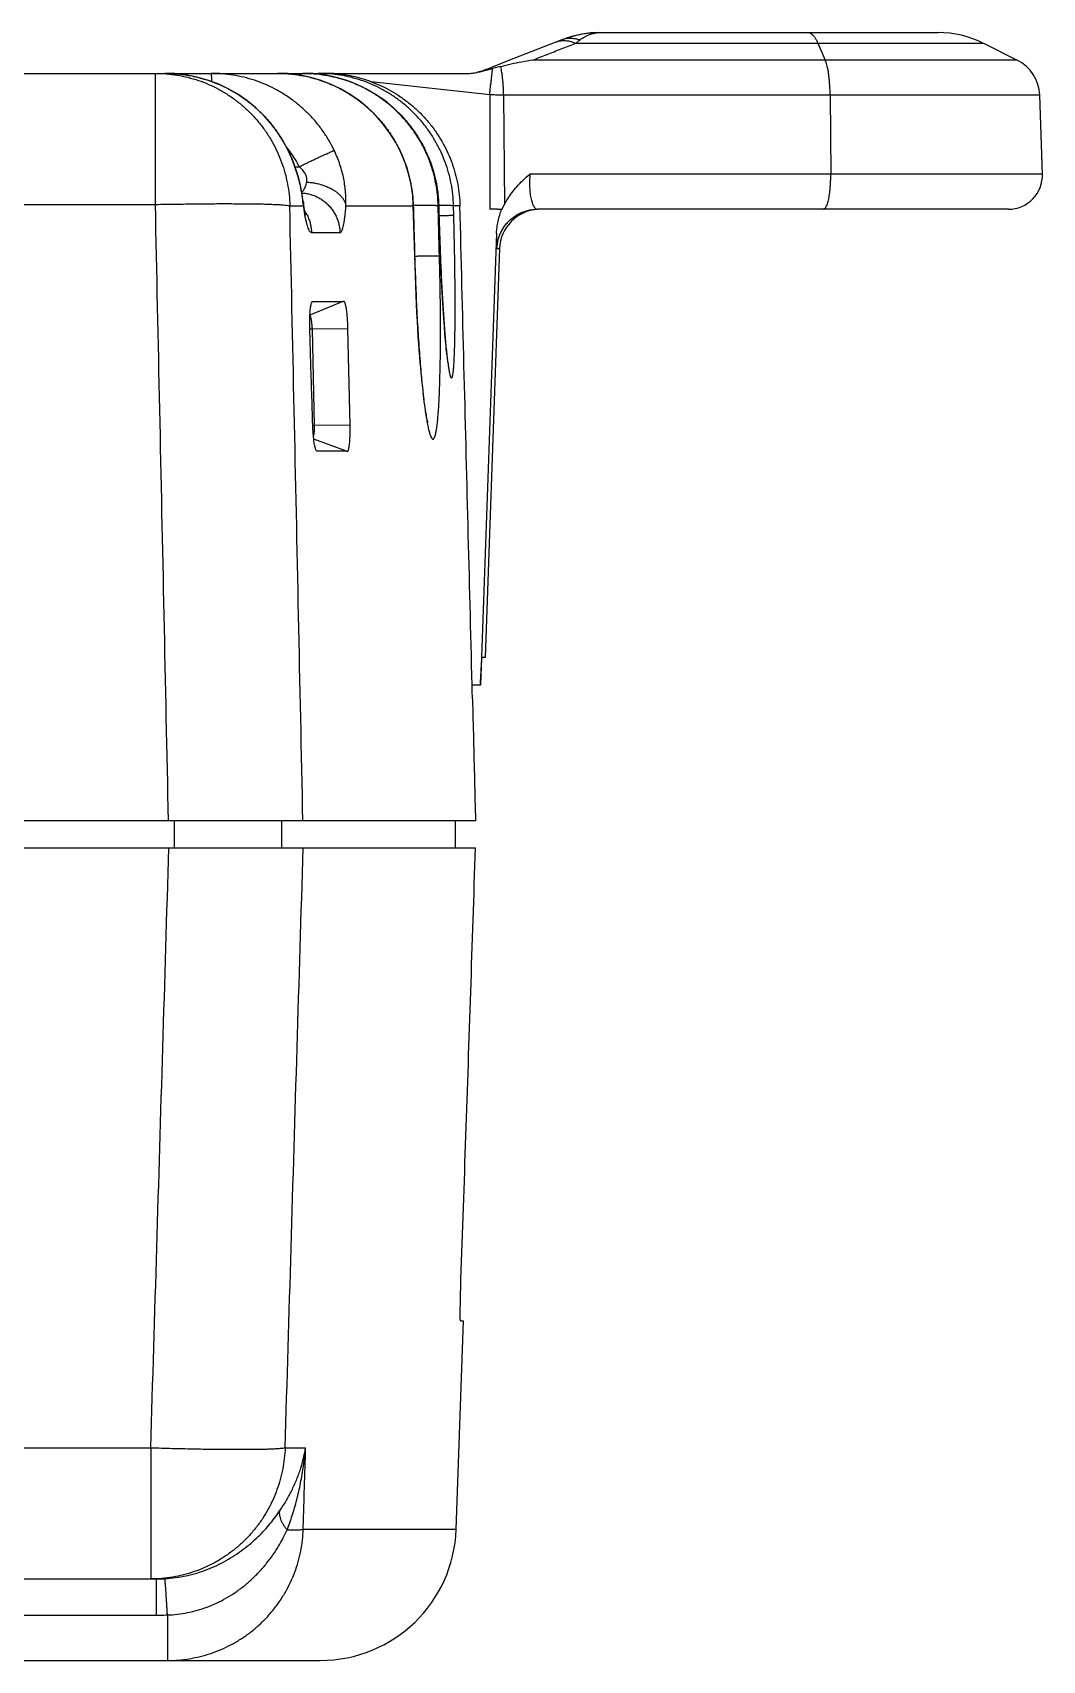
# Model space of a CAD drawing. Header units: inches. Extents: x 0 to 34, y 0 to 22.
# Drawn here: x 20.408 to 21.152, y 16.851 to 18.049 of the extents above; entities that cross this region are included whole.
import ezdxf

# ---------------------------------------------------------------- set-up
doc = ezdxf.new("R2010")
doc.units = ezdxf.units.IN
doc.header["$LTSCALE"] = 1.87
doc.header["$MEASUREMENT"] = 0
doc.layers.get('0').update_dxf_attribs({"linetype": 'CONTINUOUS'})

msp = doc.modelspace()

# ---------------------------------------------------------------- linework, layer by layer
at = {"color": 7, "linetype": 'CONTINUOUS'}
for p, q in [((20.8189, 18.0482), (20.8114, 18.0471)), ((20.8253, 18.0485), (20.8189, 18.0482)), ((20.8253, 18.0485), (21.0747, 18.0485)), ((20.8079, 18.0406), (20.9863, 18.0406)), ((20.9863, 18.0406), (20.9917, 18.0283)), ((21.1082, 18.0406), (21.1329, 18.0283)), ((14.2035, 18.0185), (20.7291, 18.0185)), ((20.4989, 17.922), (20.4989, 18.0185)), ((20.7351, 18.0191), (20.7353, 18.0192)), ((21.1329, 18.0283), (20.7765, 18.0283)), ((20.7448, 18.0027), (20.6576, 18.0123)), ((20.7448, 18.0027), (20.7448, 17.9185)), ((21.1495, 18.0025), (20.755, 18.0025)), ((20.755, 18.0025), (20.7556, 17.922)), ((20.9953, 18.0025), (20.9957, 17.9444)), ((21.1515, 17.9444), (21.1495, 18.0025)), ((20.6015, 17.9498), (20.6046, 17.9498)), ((20.9957, 17.9444), (20.7744, 17.9444)), ((21.1515, 17.9444), (20.9957, 17.9444)), ((14.3299, 17.922), (20.4989, 17.922)), ((20.5977, 17.9211), (20.6076, 17.9211)), ((20.6083, 17.9197), (20.6081, 17.9214)), ((20.639, 17.9211), (20.6886, 17.9211)), ((20.6886, 17.9212), (20.6886, 17.9211)), ((20.6899, 17.8773), (20.6886, 17.9212)), ((20.7069, 17.9211), (20.7073, 17.9211)), ((20.7074, 17.9212), (20.7073, 17.9211)), ((20.7073, 17.9211), (20.7075, 17.9139)), ((20.7076, 17.9139), (20.7074, 17.9212)), ((20.7075, 17.9143), (20.7075, 17.9139)), ((20.7079, 17.902), (20.7076, 17.9139)), ((20.7229, 17.9211), (20.7182, 17.9211)), ((20.7184, 17.9139), (20.7182, 17.9211)), ((21.1265, 17.9185), (20.7801, 17.9185)), ((20.6137, 17.9013), (20.6346, 17.9013)), ((20.7521, 17.8896), (20.7416, 17.5885)), ((20.7501, 17.8896), (20.7521, 17.8896)), ((20.6897, 17.8839), (20.6896, 17.8839)), ((20.7091, 17.8721), (20.7086, 17.8833)), ((20.7096, 17.862), (20.7091, 17.8721)), ((20.6368, 17.8505), (20.6125, 17.8406)), ((20.6143, 17.8505), (20.6368, 17.8505)), ((20.7101, 17.8532), (20.7096, 17.862)), ((20.7106, 17.8454), (20.7101, 17.8532)), ((20.711, 17.8384), (20.7106, 17.8454)), ((20.7115, 17.8322), (20.711, 17.8384)), ((20.6141, 17.8302), (20.6124, 17.8302)), ((20.6403, 17.8304), (20.6141, 17.8302)), ((20.6141, 17.8302), (20.6156, 17.7594)), ((20.6403, 17.8304), (20.6418, 17.7596)), ((20.7119, 17.8268), (20.7115, 17.8322)), ((20.7123, 17.8219), (20.7119, 17.8268)), ((20.7127, 17.8177), (20.7123, 17.8219)), ((20.6419, 17.7596), (20.6156, 17.7594)), ((20.6394, 17.7405), (20.6154, 17.7493)), ((20.6394, 17.7405), (20.6175, 17.7405)), ((20.7416, 17.5885), (20.7393, 17.5885)), ((20.738, 17.5682), (20.7319, 17.5682)), ((20.7344, 17.4685), (20.2514, 17.4685)), ((20.5128, 17.4485), (20.5128, 17.4685)), ((20.5919, 17.4485), (20.5919, 17.4685)), ((20.7194, 17.4685), (20.7193, 17.4485)), ((20.2516, 17.4485), (20.7344, 17.4485)), ((20.7201, 16.947), (20.7255, 17.1005)), ((20.7233, 17.1005), (20.7255, 17.1005)), ((14.3298, 17.007), (20.4954, 17.007)), ((20.4954, 17.007), (20.4954, 16.9105)), ((20.5943, 17.007), (20.6094, 17.007)), ((20.7201, 16.947), (20.6076, 16.947)), ((14.3255, 16.9105), (20.4997, 16.9105)), ((20.4997, 16.8839), (20.4997, 16.9105)), ((19.32, 16.8839), (20.4997, 16.8839)), ((20.5077, 16.884), (20.5077, 16.8505)), ((19.1317, 16.8505), (20.6202, 16.8505))]:
    msp.add_line(p, q, dxfattribs=at)
for points in [[(20.7979, 18.0432), (20.7582, 18.0276), (20.7407, 18.0207)], [(20.8114, 18.0471), (20.8042, 18.0454), (20.7979, 18.0432)], [(20.5966, 17.9619), (20.5932, 17.9682), (20.5888, 17.9751), (20.5839, 17.9816), (20.5785, 17.9877), (20.5726, 17.9934), (20.5662, 17.9985), (20.5595, 18.0031), (20.5524, 18.0072), (20.545, 18.0107), (20.5373, 18.0135), (20.5294, 18.0158), (20.5213, 18.0173), (20.5132, 18.0183), (20.5059, 18.0185)], [(20.6886, 17.9212), (20.6882, 17.9286), (20.687, 17.9367), (20.6851, 17.9448), (20.6826, 17.9526), (20.6795, 17.9603), (20.6757, 17.9676), (20.6714, 17.9746), (20.6665, 17.9812), (20.6611, 17.9874), (20.6552, 17.9931), (20.6489, 17.9983), (20.6421, 18.003), (20.6351, 18.0071), (20.6277, 18.0106), (20.62, 18.0135), (20.6122, 18.0157), (20.6041, 18.0173), (20.596, 18.0183), (20.5888, 18.0185)], [(20.7074, 17.9212), (20.7069, 17.9285), (20.7057, 17.9367), (20.7039, 17.9448), (20.7014, 17.9527), (20.6982, 17.9603), (20.6945, 17.9676), (20.6901, 17.9746), (20.6852, 17.9813), (20.6798, 17.9874), (20.6739, 17.9932), (20.6676, 17.9984), (20.6609, 18.003), (20.6538, 18.0071), (20.6465, 18.0106), (20.6389, 18.0135), (20.631, 18.0157), (20.623, 18.0173), (20.6149, 18.0183), (20.6077, 18.0185)], [(20.7407, 18.0207), (20.739, 18.0201), (20.7369, 18.0195), (20.7353, 18.0192)], [(20.5992, 17.956), (20.5985, 17.9576), (20.5973, 17.9603), (20.5966, 17.9618)], [(20.6076, 17.9243), (20.6072, 17.9274), (20.6064, 17.9317), (20.6055, 17.9364), (20.6043, 17.9413), (20.6027, 17.9464), (20.6009, 17.9517), (20.5994, 17.9556)], [(20.6081, 17.9214), (20.6078, 17.9233), (20.6076, 17.9243)], [(20.6094, 17.9146), (20.6095, 17.9145), (20.6095, 17.9145), (20.6094, 17.9148), (20.6092, 17.9153), (20.6091, 17.916), (20.6088, 17.917), (20.6086, 17.9182), (20.6083, 17.9197)], [(20.7086, 17.8833), (20.7081, 17.8955), (20.7079, 17.902)], [(20.6994, 17.7614), (20.6994, 17.7613), (20.6994, 17.7614), (20.6993, 17.7617), (20.6992, 17.7622), (20.699, 17.7629), (20.6988, 17.7637), (20.6986, 17.7648), (20.6984, 17.766), (20.6982, 17.7673), (20.6979, 17.7689), (20.6976, 17.7706), (20.6973, 17.7725), (20.697, 17.7745), (20.6967, 17.7767), (20.6964, 17.7792), (20.6961, 17.7818), (20.6958, 17.7846), (20.6955, 17.7876), (20.6951, 17.7908), (20.6948, 17.7942), (20.6944, 17.7978), (20.6941, 17.8017), (20.6937, 17.8058), (20.6934, 17.8102), (20.693, 17.8148), (20.6927, 17.8197), (20.6923, 17.8249), (20.692, 17.8304), (20.6917, 17.8361), (20.6913, 17.8422), (20.691, 17.8486), (20.6907, 17.8553), (20.6904, 17.8623), (20.6901, 17.8696), (20.6899, 17.8773)], [(20.7146, 17.8034), (20.7146, 17.8034), (20.7146, 17.8035), (20.7145, 17.8038), (20.7145, 17.8042), (20.7144, 17.8048), (20.7142, 17.8055), (20.7141, 17.8063), (20.714, 17.8073), (20.7138, 17.8084), (20.7137, 17.8096), (20.7135, 17.8109), (20.7133, 17.8124), (20.7131, 17.8141), (20.7129, 17.8158), (20.7127, 17.8177)]]:
    msp.add_lwpolyline(points, dxfattribs=at)
for centre, radius, start, end in [((21.0747, 17.9735), 0.075, 63.434, 90), ((21.1195, 18.0014), 0.03, 2, 63.434), ((21.1265, 17.9435), 0.025, 270, 2), ((20.7821, 17.8885), 0.03, 93.7533, 178), ((20.6202, 16.9505), 0.1, 270, 358)]:
    msp.add_arc(centre, radius, start, end, dxfattribs=at)
for points, knots in [([(20.794, 18.0417), (20.7946, 18.0419), (20.796, 18.0424), (20.7983, 18.0427), (20.8007, 18.0427), (20.8031, 18.0424), (20.8055, 18.0417), (20.8071, 18.041), (20.8079, 18.0406)], [0, 0, 0, 0, 0.147262, 0.307516, 0.471535, 0.640897, 0.816794, 1, 1, 1, 1]), ([(20.7979, 18.0432), (20.8, 18.0441), (20.8045, 18.0456), (20.8114, 18.0473), (20.8184, 18.0483), (20.8231, 18.0485), (20.8253, 18.0485)], [0, 0, 0, 0, 0.246172, 0.501876, 0.759498, 1, 1, 1, 1]), ([(20.7984, 18.0434), (20.7989, 18.0436), (20.8001, 18.044), (20.802, 18.0443), (20.8043, 18.0445), (20.8066, 18.0443), (20.809, 18.0439), (20.8105, 18.0434), (20.8113, 18.0432)], [0, 0, 0, 0, 0.111947, 0.283012, 0.456399, 0.633155, 0.814141, 1, 1, 1, 1]), ([(20.8079, 18.0406), (20.8083, 18.0409), (20.8091, 18.0415), (20.8102, 18.0423), (20.8109, 18.0429), (20.8113, 18.0432)], [0, 0, 0, 0, 0.360993, 0.694237, 1, 1, 1, 1]), ([(20.8113, 18.0432), (20.8124, 18.044), (20.8147, 18.0455), (20.8183, 18.0472), (20.8219, 18.0482), (20.8243, 18.0485), (20.8253, 18.0485)], [0, 0, 0, 0, 0.272959, 0.534238, 0.786285, 1, 1, 1, 1]), ([(20.979, 18.0485), (20.9795, 18.0485), (20.9804, 18.0484), (20.9816, 18.0476), (20.9829, 18.0465), (20.9841, 18.0449), (20.9853, 18.0429), (20.986, 18.0414), (20.9863, 18.0406)], [0, 0, 0, 0, 0.113417, 0.239295, 0.386736, 0.561104, 0.765149, 1, 1, 1, 1]), ([(20.7765, 18.0283), (20.78, 18.0296), (20.787, 18.0324), (20.7974, 18.0365), (20.8044, 18.0392), (20.8079, 18.0406)], [0, 0, 0, 0, 0.333292, 0.666625, 1, 1, 1, 1]), ([(20.9863, 18.0406), (20.99, 18.0406), (20.9973, 18.0406), (21.008, 18.0406), (21.0185, 18.0406), (21.0286, 18.0406), (21.0383, 18.0406), (21.0475, 18.0406), (21.0562, 18.0406), (21.0644, 18.0406), (21.072, 18.0406), (21.0789, 18.0406), (21.0852, 18.0406), (21.0908, 18.0406), (21.0956, 18.0406), (21.0996, 18.0406), (21.1028, 18.0406), (21.1055, 18.0406), (21.1068, 18.0406), (21.1081, 18.0406), (21.1081, 18.0406)], [0, 0, 0, 0, 0.090353, 0.178763, 0.264748, 0.347845, 0.427605, 0.503598, 0.575416, 0.642674, 0.705013, 0.762102, 0.813639, 0.85935, 0.898995, 0.932362, 0.959274, 0.979583, 0.993183, 1, 1, 1, 1]), ([(20.4989, 18.0185), (20.5015, 18.0185), (20.5069, 18.0183), (20.5149, 18.0173), (20.5228, 18.0157), (20.5305, 18.0134), (20.538, 18.0105), (20.5453, 18.007), (20.5522, 18.0029), (20.5588, 17.9982), (20.565, 17.993), (20.5708, 17.9873), (20.5761, 17.9812), (20.5809, 17.9746), (20.5851, 17.9677), (20.5888, 17.9605), (20.5918, 17.953), (20.5943, 17.9452), (20.5961, 17.9373), (20.5973, 17.9293), (20.5977, 17.9238), (20.5977, 17.9211)], [0, 0, 0, 0, 0.052307, 0.104642, 0.157007, 0.209405, 0.261838, 0.31431, 0.366822, 0.419376, 0.471974, 0.524617, 0.577307, 0.630043, 0.682821, 0.735637, 0.788484, 0.841354, 0.894238, 0.947124, 1, 1, 1, 1]), ([(20.5135, 18.0182), (20.5137, 18.0182), (20.5151, 18.0181), (20.5165, 18.018), (20.5178, 18.0178)], [0, 0, 0, 0, 0.102054, 1, 1, 1, 1]), ([(20.5405, 18.0123), (20.5405, 18.0129), (20.5404, 18.014), (20.5403, 18.0156), (20.5402, 18.0168), (20.5401, 18.0177), (20.54, 18.0182), (20.5399, 18.0185), (20.5399, 18.0185)], [0, 0, 0, 0, 0.28767, 0.537095, 0.734592, 0.877944, 0.965872, 1, 1, 1, 1]), ([(20.6304, 17.9617), (20.6293, 17.9641), (20.6268, 17.9688), (20.6225, 17.9756), (20.6177, 17.982), (20.6123, 17.988), (20.6065, 17.9935), (20.6003, 17.9986), (20.5936, 18.0031), (20.5866, 18.0072), (20.5793, 18.0106), (20.5718, 18.0135), (20.564, 18.0157), (20.556, 18.0173), (20.548, 18.0183), (20.5426, 18.0185), (20.5399, 18.0185)], [0, 0, 0, 0, 0.070704, 0.141532, 0.212483, 0.283553, 0.354742, 0.426055, 0.497488, 0.569035, 0.640682, 0.712422, 0.784243, 0.856133, 0.928067, 1, 1, 1, 1]), ([(20.5964, 18.0182), (20.5965, 18.0182), (20.5981, 18.0181), (20.5996, 18.0179), (20.6009, 18.0178)], [0, 0, 0, 0, 0.107117, 1, 1, 1, 1]), ([(20.606, 18.017), (20.6061, 18.0172), (20.6064, 18.0177), (20.6067, 18.0182), (20.6069, 18.0183)], [0, 0, 0, 0, 0.565737, 1, 1, 1, 1]), ([(20.7069, 17.9211), (20.7069, 17.9239), (20.7065, 17.9293), (20.7053, 17.9373), (20.7035, 17.9453), (20.701, 17.953), (20.6979, 17.9606), (20.6942, 17.9678), (20.6899, 17.9747), (20.6851, 17.9813), (20.6797, 17.9874), (20.6739, 17.9931), (20.6677, 17.9982), (20.661, 18.0029), (20.654, 18.007), (20.6467, 18.0105), (20.6392, 18.0134), (20.6314, 18.0157), (20.6235, 18.0173), (20.6156, 18.0183), (20.6103, 18.0185), (20.6077, 18.0185)], [0, 0, 0, 0, 0.052909, 0.10583, 0.158752, 0.211669, 0.264574, 0.317461, 0.370324, 0.423149, 0.475919, 0.528623, 0.581267, 0.633866, 0.686433, 0.738984, 0.791533, 0.844089, 0.896664, 0.949266, 1, 1, 1, 1]), ([(20.6088, 18.0185), (20.6111, 18.0185), (20.6161, 18.0183), (20.6238, 18.0173), (20.6317, 18.0157), (20.6394, 18.0134), (20.647, 18.0105), (20.6543, 18.007), (20.659, 18.0042), (20.6613, 18.0027), (20.6614, 18.0027)], [0, 0, 0, 0, 0.125283, 0.270322, 0.415261, 0.560138, 0.705004, 0.849904, 0.994888, 1, 1, 1, 1]), ([(20.6173, 18.018), (20.6175, 18.0181), (20.6179, 18.0184), (20.6184, 18.0185), (20.6187, 18.0185)], [0, 0, 0, 0, 0.441429, 1, 1, 1, 1]), ([(20.7182, 17.9211), (20.7181, 17.9239), (20.7178, 17.9293), (20.7166, 17.9374), (20.7147, 17.9453), (20.7122, 17.9531), (20.7091, 17.9606), (20.7054, 17.9678), (20.7011, 17.9748), (20.6963, 17.9813), (20.691, 17.9874), (20.6852, 17.9931), (20.6789, 17.9983), (20.6723, 18.0029), (20.6653, 18.007), (20.6581, 18.0105), (20.6505, 18.0134), (20.6428, 18.0157), (20.6348, 18.0173), (20.6268, 18.0183), (20.6214, 18.0185), (20.6187, 18.0185)], [0, 0, 0, 0, 0.052891, 0.105788, 0.158677, 0.211552, 0.264404, 0.317227, 0.370012, 0.42274, 0.475388, 0.527938, 0.580402, 0.632809, 0.685185, 0.737557, 0.789948, 0.842372, 0.894847, 0.947385, 1, 1, 1, 1]), ([(20.6576, 18.0123), (20.6554, 18.0132), (20.6509, 18.0146), (20.6441, 18.0164), (20.6371, 18.0176), (20.6301, 18.0184), (20.6254, 18.0185), (20.623, 18.0185)], [0, 0, 0, 0, 0.199357, 0.399118, 0.598993, 0.799418, 1, 1, 1, 1]), ([(20.7316, 18.0186), (20.7321, 18.0187), (20.7333, 18.0188), (20.7345, 18.019), (20.7351, 18.0191)], [0, 0, 0, 0, 0.442947, 1, 1, 1, 1]), ([(20.7353, 18.0192), (20.7364, 18.0194), (20.7387, 18.0199), (20.7422, 18.0208), (20.7448, 18.0214), (20.7461, 18.0218)], [0, 0, 0, 0, 0.290667, 0.630147, 1, 1, 1, 1]), ([(20.7461, 18.0218), (20.7454, 18.0218), (20.7442, 18.0217), (20.7423, 18.0213), (20.7412, 18.021), (20.7407, 18.0207)], [0, 0, 0, 0, 0.350599, 0.695494, 1, 1, 1, 1]), ([(20.7448, 18.0027), (20.7449, 18.0037), (20.7451, 18.0057), (20.7454, 18.0087), (20.7458, 18.0116), (20.7461, 18.0144), (20.7464, 18.0171), (20.7467, 18.0196), (20.7469, 18.0212), (20.7469, 18.022)], [0, 0, 0, 0, 0.157269, 0.312343, 0.463606, 0.609485, 0.74846, 0.879085, 1, 1, 1, 1]), ([(20.7469, 18.022), (20.7468, 18.0219), (20.7467, 18.0219), (20.7464, 18.0218), (20.7462, 18.0218), (20.7461, 18.0218)], [0, 0, 0, 0, 0.334321, 0.667729, 1, 1, 1, 1]), ([(20.7529, 18.0234), (20.7523, 18.0233), (20.7509, 18.0229), (20.7489, 18.0225), (20.7476, 18.0221), (20.7469, 18.022)], [0, 0, 0, 0, 0.33109, 0.664774, 1, 1, 1, 1]), ([(20.7765, 18.0283), (20.7739, 18.0278), (20.7686, 18.0269), (20.7607, 18.0253), (20.7555, 18.0241), (20.7529, 18.0234)], [0, 0, 0, 0, 0.336422, 0.669773, 1, 1, 1, 1]), ([(20.755, 18.0025), (20.755, 18.0035), (20.755, 18.0054), (20.7549, 18.0083), (20.7547, 18.0111), (20.7544, 18.0139), (20.7542, 18.0165), (20.7538, 18.019), (20.7534, 18.0213), (20.7531, 18.0227), (20.7529, 18.0234)], [0, 0, 0, 0, 0.139605, 0.277462, 0.412301, 0.542887, 0.668031, 0.786611, 0.897583, 1, 1, 1, 1]), ([(20.9953, 18.0025), (20.9953, 18.0036), (20.9953, 18.0057), (20.9951, 18.0088), (20.9949, 18.0119), (20.9946, 18.0148), (20.9943, 18.0176), (20.9939, 18.0202), (20.9934, 18.0226), (20.9929, 18.0247), (20.9924, 18.0266), (20.9919, 18.0277), (20.9917, 18.0283)], [0, 0, 0, 0, 0.122327, 0.242959, 0.360509, 0.4737, 0.581318, 0.682225, 0.775381, 0.859871, 0.934932, 1, 1, 1, 1]), ([(20.5217, 18.0173), (20.5218, 18.0173), (20.5227, 18.0171), (20.5236, 18.017), (20.5244, 18.0168)], [0, 0, 0, 0, 0.088105, 1, 1, 1, 1]), ([(20.5301, 18.0156), (20.5326, 18.0149), (20.5377, 18.0135), (20.5452, 18.0106), (20.5525, 18.0072), (20.5595, 18.0032), (20.5661, 17.9986), (20.5724, 17.9935), (20.5782, 17.988), (20.5835, 17.982), (20.5884, 17.9756), (20.5927, 17.9688), (20.5952, 17.9641), (20.5964, 17.9617)], [0, 0, 0, 0, 0.08881, 0.180148, 0.271478, 0.362788, 0.45406, 0.545275, 0.636417, 0.727475, 0.818437, 0.909284, 1, 1, 1, 1]), ([(20.6045, 18.0173), (20.6046, 18.0172), (20.6059, 18.017), (20.6072, 18.0168), (20.6084, 18.0166)], [0, 0, 0, 0, 0.094633, 1, 1, 1, 1]), ([(20.6126, 18.0156), (20.6126, 18.0156), (20.6137, 18.0154), (20.6147, 18.0151), (20.6156, 18.0148)], [0, 0, 0, 0, 0.080048, 1, 1, 1, 1]), ([(20.6204, 18.0133), (20.6204, 18.0133), (20.6212, 18.0131), (20.6219, 18.0128), (20.6226, 18.0126)], [0, 0, 0, 0, 0.072089, 1, 1, 1, 1]), ([(20.6289, 18.01), (20.6311, 18.0091), (20.6357, 18.0068), (20.6424, 18.0029), (20.6491, 17.9983), (20.6553, 17.9931), (20.6612, 17.9874), (20.6665, 17.9813), (20.6714, 17.9748), (20.6757, 17.9678), (20.6794, 17.9606), (20.6825, 17.953), (20.685, 17.9453), (20.6869, 17.9373), (20.6881, 17.9293), (20.6885, 17.9239), (20.6886, 17.9212)], [0, 0, 0, 0, 0.063652, 0.135351, 0.207119, 0.278972, 0.350924, 0.422973, 0.495098, 0.567275, 0.639478, 0.711693, 0.783911, 0.856123, 0.928321, 1, 1, 1, 1]), ([(20.6576, 18.0123), (20.6601, 18.0114), (20.665, 18.0094), (20.6721, 18.0058), (20.6788, 18.0016), (20.6852, 17.9969), (20.6913, 17.9917), (20.6968, 17.9861), (20.702, 17.98), (20.7066, 17.9736), (20.7107, 17.9668), (20.7142, 17.9597), (20.7172, 17.9523), (20.7196, 17.9447), (20.7214, 17.9369), (20.7225, 17.9291), (20.7229, 17.9238), (20.7229, 17.9211)], [0, 0, 0, 0, 0.066627, 0.133357, 0.199981, 0.266591, 0.33331, 0.399928, 0.466542, 0.533269, 0.599897, 0.666527, 0.733275, 0.79993, 0.866572, 0.933332, 1, 1, 1, 1]), ([(20.6614, 18.0027), (20.6636, 18.0013), (20.6679, 17.9982), (20.6741, 17.9931), (20.6799, 17.9875), (20.6853, 17.9813), (20.6901, 17.9748), (20.6944, 17.9679), (20.6982, 17.9606), (20.7013, 17.9531), (20.7038, 17.9453), (20.7057, 17.9374), (20.7069, 17.9293), (20.7072, 17.9239), (20.7073, 17.9211)], [0, 0, 0, 0, 0.080144, 0.163331, 0.24666, 0.330133, 0.413722, 0.497395, 0.581117, 0.66487, 0.748645, 0.832433, 0.916225, 1, 1, 1, 1]), ([(20.755, 18.0025), (20.7539, 18.0025), (20.7516, 18.0025), (20.7482, 18.0026), (20.7459, 18.0026), (20.7448, 18.0027)], [0, 0, 0, 0, 0.329869, 0.663818, 1, 1, 1, 1]), ([(20.5966, 17.9618), (20.5966, 17.9618), (20.5966, 17.9618), (20.5965, 17.9617), (20.5964, 17.9617)], [0, 0, 0, 0, 0.034356, 1, 1, 1, 1]), ([(20.5964, 17.9617), (20.5967, 17.961), (20.5974, 17.9597), (20.5983, 17.9576), (20.5989, 17.9562), (20.5991, 17.9555)], [0, 0, 0, 0, 0.333057, 0.666429, 1, 1, 1, 1]), ([(20.6046, 17.9498), (20.6038, 17.9516), (20.6019, 17.9551), (20.5992, 17.9592), (20.5975, 17.9615), (20.597, 17.9622)], [0, 0, 0, 0, 0.407356, 0.818248, 1, 1, 1, 1]), ([(20.6046, 17.9498), (20.6056, 17.9503), (20.6075, 17.9512), (20.6104, 17.9526), (20.6132, 17.9539), (20.6159, 17.9552), (20.6184, 17.9564), (20.6208, 17.9575), (20.6229, 17.9585), (20.6248, 17.9593), (20.6265, 17.9601), (20.6279, 17.9607), (20.629, 17.9612), (20.6298, 17.9615), (20.6302, 17.9617), (20.6304, 17.9617)], [0, 0, 0, 0, 0.114285, 0.226634, 0.335714, 0.440233, 0.538953, 0.630704, 0.714398, 0.789044, 0.853758, 0.907776, 0.950462, 0.981318, 1, 1, 1, 1]), ([(20.639, 17.9211), (20.6391, 17.9227), (20.6391, 17.9259), (20.6389, 17.9307), (20.6383, 17.9358), (20.6375, 17.9409), (20.6363, 17.9461), (20.6347, 17.9513), (20.6328, 17.9566), (20.6312, 17.96), (20.6304, 17.9617)], [0, 0, 0, 0, 0.111729, 0.227909, 0.348106, 0.472061, 0.599521, 0.730171, 0.863785, 1, 1, 1, 1]), ([(20.5992, 17.956), (20.5992, 17.956), (20.5993, 17.9558), (20.5992, 17.9556), (20.5991, 17.9555)], [0, 0, 0, 0, 0.151428, 1, 1, 1, 1]), ([(20.5991, 17.9555), (20.5999, 17.9537), (20.6013, 17.9499), (20.6032, 17.9441), (20.6047, 17.9384), (20.606, 17.9326), (20.6068, 17.9279), (20.6071, 17.9251), (20.6072, 17.9243)], [0, 0, 0, 0, 0.187328, 0.37397, 0.559315, 0.742571, 0.922541, 1, 1, 1, 1]), ([(20.6101, 17.9385), (20.6102, 17.9388), (20.6103, 17.9395), (20.6103, 17.9407), (20.6101, 17.9419), (20.6097, 17.9432), (20.6092, 17.9445), (20.6083, 17.9459), (20.6073, 17.9472), (20.606, 17.9486), (20.6051, 17.9494), (20.6046, 17.9498)], [0, 0, 0, 0, 0.079885, 0.164737, 0.256381, 0.356469, 0.466203, 0.586244, 0.716396, 0.855232, 1, 1, 1, 1]), ([(20.6065, 17.9311), (20.6068, 17.9313), (20.6074, 17.9318), (20.6081, 17.9327), (20.6087, 17.9339), (20.6092, 17.9352), (20.6097, 17.9368), (20.61, 17.9379), (20.6101, 17.9385)], [0, 0, 0, 0, 0.121057, 0.261117, 0.419613, 0.596406, 0.790426, 1, 1, 1, 1]), ([(20.6101, 17.9385), (20.6112, 17.9384), (20.6134, 17.9382), (20.6166, 17.9377), (20.6198, 17.937), (20.6228, 17.936), (20.6256, 17.9349), (20.6283, 17.9336), (20.6307, 17.9322), (20.6329, 17.9306), (20.6348, 17.9289), (20.6364, 17.9271), (20.6376, 17.9251), (20.6385, 17.9232), (20.6389, 17.9218), (20.639, 17.9211)], [0, 0, 0, 0, 0.091774, 0.182919, 0.272747, 0.360605, 0.445893, 0.528088, 0.60676, 0.681606, 0.752469, 0.819379, 0.882575, 0.942539, 1, 1, 1, 1]), ([(20.7556, 17.922), (20.7564, 17.9235), (20.7581, 17.9264), (20.7611, 17.9308), (20.7649, 17.9353), (20.7693, 17.9399), (20.7726, 17.9429), (20.7744, 17.9444)], [0, 0, 0, 0, 0.165542, 0.346086, 0.543833, 0.761008, 1, 1, 1, 1]), ([(20.7744, 17.9444), (20.7744, 17.9436), (20.7742, 17.9419), (20.7741, 17.9394), (20.7741, 17.937), (20.7742, 17.9346), (20.7743, 17.9323), (20.7745, 17.93), (20.7748, 17.9279), (20.7752, 17.926), (20.7757, 17.9242), (20.7762, 17.9226), (20.7769, 17.9212), (20.7776, 17.92), (20.7783, 17.9192), (20.7792, 17.9186), (20.7798, 17.9185), (20.7801, 17.9185)], [0, 0, 0, 0, 0.089287, 0.178303, 0.266214, 0.352291, 0.435786, 0.515954, 0.592216, 0.664014, 0.73068, 0.791482, 0.845735, 0.893032, 0.933515, 0.96822, 1, 1, 1, 1]), ([(20.9903, 17.9185), (20.9905, 17.9185), (20.991, 17.9187), (20.9916, 17.9192), (20.9922, 17.92), (20.9928, 17.9212), (20.9933, 17.9226), (20.9938, 17.9243), (20.9943, 17.9262), (20.9947, 17.9284), (20.995, 17.9307), (20.9953, 17.9333), (20.9955, 17.9359), (20.9957, 17.9387), (20.9957, 17.9415), (20.9958, 17.9434), (20.9957, 17.9444)], [0, 0, 0, 0, 0.023591, 0.052393, 0.089289, 0.135375, 0.190849, 0.25544, 0.328584, 0.409517, 0.497318, 0.590948, 0.689268, 0.791066, 0.895076, 1, 1, 1, 1]), ([(20.4989, 17.922), (20.5016, 17.9221), (20.507, 17.9222), (20.5152, 17.9223), (20.5231, 17.9224), (20.5309, 17.9225), (20.5385, 17.9226), (20.5459, 17.9226), (20.553, 17.9226), (20.5597, 17.9226), (20.566, 17.9225), (20.5717, 17.9225), (20.5768, 17.9224), (20.5814, 17.9223), (20.5853, 17.9221), (20.5888, 17.922), (20.5918, 17.9218), (20.5942, 17.9216), (20.5962, 17.9214), (20.5973, 17.9212), (20.5977, 17.9211)], [0, 0, 0, 0, 0.08319, 0.16527, 0.245921, 0.324834, 0.401698, 0.476188, 0.54796, 0.616429, 0.680351, 0.738587, 0.790361, 0.835854, 0.875798, 0.910751, 0.940974, 0.966144, 0.985874, 1, 1, 1, 1]), ([(20.6067, 17.9305), (20.6072, 17.9304), (20.6087, 17.9303), (20.6114, 17.9299), (20.6146, 17.929), (20.6176, 17.9277), (20.6205, 17.9261), (20.6232, 17.9242), (20.6257, 17.9221), (20.6279, 17.9196), (20.6298, 17.9169), (20.6315, 17.9141), (20.6328, 17.911), (20.6338, 17.9079), (20.6344, 17.9046), (20.6346, 17.9024), (20.6346, 17.9013)], [0, 0, 0, 0, 0.033358, 0.107426, 0.181522, 0.255657, 0.329841, 0.404081, 0.478383, 0.552748, 0.627174, 0.701659, 0.776194, 0.85077, 0.925377, 1, 1, 1, 1]), ([(20.6076, 17.9243), (20.6077, 17.9239), (20.6078, 17.9229), (20.6077, 17.9218), (20.6076, 17.9211)], [0, 0, 0, 0, 0.378614, 1, 1, 1, 1]), ([(20.5085, 17.4685), (20.5074, 17.5189), (20.5053, 17.6197), (20.5021, 17.7709), (20.4999, 17.8716), (20.4989, 17.922)], [0, 0, 0, 0, 0.333471, 0.666804, 1, 1, 1, 1]), ([(20.6074, 17.4685), (20.6063, 17.5188), (20.6042, 17.6195), (20.601, 17.7703), (20.5988, 17.8709), (20.5977, 17.9211)], [0, 0, 0, 0, 0.333531, 0.666864, 1, 1, 1, 1]), ([(20.6076, 17.9211), (20.6077, 17.92), (20.6081, 17.9178), (20.6084, 17.9156), (20.6086, 17.9145)], [0, 0, 0, 0, 0.514478, 1, 1, 1, 1]), ([(20.6086, 17.9145), (20.6088, 17.9135), (20.6092, 17.9116), (20.6098, 17.909), (20.6104, 17.9067), (20.611, 17.9048), (20.6117, 17.9033), (20.6123, 17.9022), (20.613, 17.9015), (20.6135, 17.9013), (20.6137, 17.9013)], [0, 0, 0, 0, 0.208176, 0.395465, 0.559244, 0.697228, 0.808496, 0.893534, 0.954947, 1, 1, 1, 1]), ([(20.6089, 17.9169), (20.6089, 17.9169), (20.6093, 17.9163), (20.6097, 17.9156), (20.61, 17.915)], [0, 0, 0, 0, 0.017006, 1, 1, 1, 1]), ([(20.61, 17.915), (20.6102, 17.9147), (20.6109, 17.9134), (20.6119, 17.911), (20.6129, 17.9079), (20.6135, 17.9046), (20.6137, 17.9024), (20.6137, 17.9013)], [0, 0, 0, 0, 0.073349, 0.30482, 0.536449, 0.768192, 1, 1, 1, 1]), ([(20.6346, 17.9013), (20.6348, 17.9013), (20.6353, 17.9015), (20.6358, 17.9022), (20.6364, 17.9033), (20.6368, 17.9048), (20.6373, 17.9067), (20.6377, 17.9089), (20.6381, 17.9115), (20.6385, 17.9145), (20.6388, 17.9177), (20.639, 17.92), (20.639, 17.9211)], [0, 0, 0, 0, 0.029313, 0.070018, 0.127143, 0.201995, 0.294653, 0.404753, 0.531439, 0.673763, 0.830539, 1, 1, 1, 1]), ([(20.6886, 17.9211), (20.6887, 17.917), (20.6889, 17.9087), (20.6893, 17.8963), (20.6895, 17.888), (20.6896, 17.8839)], [0, 0, 0, 0, 0.333429, 0.666762, 1, 1, 1, 1]), ([(20.6888, 17.9214), (20.6898, 17.9214), (20.6917, 17.9214), (20.6945, 17.9214), (20.6971, 17.9215), (20.6994, 17.9215), (20.7014, 17.9214), (20.7032, 17.9214), (20.7046, 17.9214), (20.7057, 17.9213), (20.7064, 17.9212), (20.7068, 17.9212), (20.7069, 17.9211)], [0, 0, 0, 0, 0.164207, 0.318383, 0.460635, 0.589217, 0.702555, 0.799264, 0.878167, 0.938317, 0.979029, 1, 1, 1, 1]), ([(20.7078, 17.8839), (20.7077, 17.888), (20.7075, 17.8963), (20.7072, 17.9087), (20.707, 17.917), (20.7069, 17.9211)], [0, 0, 0, 0, 0.333333, 0.666667, 1, 1, 1, 1]), ([(20.7074, 17.9215), (20.708, 17.9215), (20.7094, 17.9215), (20.7115, 17.9215), (20.7133, 17.9215), (20.7149, 17.9214), (20.7162, 17.9214), (20.7172, 17.9213), (20.7178, 17.9212), (20.7181, 17.9212), (20.7182, 17.9211)], [0, 0, 0, 0, 0.186431, 0.385076, 0.558987, 0.70617, 0.82495, 0.914001, 0.972411, 1, 1, 1, 1]), ([(20.7075, 17.9139), (20.7076, 17.9108), (20.7078, 17.9047), (20.7081, 17.8955), (20.7084, 17.8863), (20.7088, 17.8773), (20.7092, 17.8685), (20.7096, 17.86), (20.7101, 17.8517), (20.7106, 17.8439), (20.7111, 17.8366), (20.7116, 17.8297), (20.7121, 17.8233), (20.7126, 17.8175), (20.7132, 17.8122), (20.7137, 17.8076), (20.7141, 17.8048), (20.7143, 17.8035)], [0, 0, 0, 0, 0.083065, 0.166412, 0.249344, 0.331174, 0.411211, 0.488771, 0.56322, 0.634064, 0.700951, 0.763531, 0.821489, 0.874461, 0.922067, 0.963988, 1, 1, 1, 1]), ([(20.7076, 17.9139), (20.7082, 17.9139), (20.7096, 17.9139), (20.7117, 17.9139), (20.7136, 17.914), (20.7151, 17.914), (20.7164, 17.9141), (20.7174, 17.9139), (20.7181, 17.9148), (20.7184, 17.9141), (20.7184, 17.9139)], [0, 0, 0, 0, 0.18141, 0.371747, 0.538133, 0.678756, 0.792113, 0.87726, 0.939361, 1, 1, 1, 1]), ([(20.7143, 17.8033), (20.7145, 17.8023), (20.7148, 17.8004), (20.7152, 17.7979), (20.7157, 17.796), (20.716, 17.7949), (20.7167, 17.7941), (20.7173, 17.7949), (20.7175, 17.796), (20.7179, 17.7979), (20.7182, 17.8004), (20.7185, 17.8037), (20.7187, 17.8076), (20.7189, 17.8122), (20.7191, 17.8174), (20.7192, 17.8233), (20.7193, 17.8296), (20.7194, 17.8365), (20.7194, 17.8439), (20.7194, 17.8517), (20.7193, 17.8599), (20.7193, 17.8685), (20.7192, 17.8773), (20.719, 17.8864), (20.7188, 17.8955), (20.7186, 17.9047), (20.7185, 17.9108), (20.7184, 17.9139)], [0, 0, 0, 0, 0.024355, 0.044537, 0.059262, 0.068585, 0.073061, 0.077342, 0.08639, 0.100836, 0.120753, 0.146076, 0.176647, 0.212297, 0.252837, 0.297988, 0.347431, 0.400853, 0.457981, 0.518511, 0.582137, 0.648431, 0.71685, 0.786807, 0.857712, 0.928977, 1, 1, 1, 1]), ([(20.7319, 17.5682), (20.7309, 17.6074), (20.7289, 17.6859), (20.7259, 17.8035), (20.7239, 17.8819), (20.7229, 17.9211)], [0, 0, 0, 0, 0.333498, 0.666832, 1, 1, 1, 1]), ([(20.7505, 17.9185), (20.7499, 17.9185), (20.7486, 17.9185), (20.7467, 17.9185), (20.7454, 17.9185), (20.7448, 17.9185)], [0, 0, 0, 0, 0.33493, 0.667584, 1, 1, 1, 1]), ([(20.7499, 17.901), (20.7499, 17.9024), (20.7502, 17.9052), (20.7509, 17.9096), (20.7521, 17.9141), (20.7531, 17.9171), (20.7536, 17.9185)], [0, 0, 0, 0, 0.228978, 0.480037, 0.741087, 1, 1, 1, 1]), ([(20.7501, 17.8896), (20.7502, 17.8907), (20.7504, 17.8929), (20.751, 17.8961), (20.752, 17.8992), (20.7534, 17.9022), (20.755, 17.9051), (20.757, 17.9077), (20.7592, 17.9101), (20.7617, 17.9123), (20.7644, 17.9142), (20.7673, 17.9157), (20.7704, 17.917), (20.7736, 17.9179), (20.7768, 17.9184), (20.779, 17.9185), (20.7801, 17.9185)], [0, 0, 0, 0, 0.071433, 0.142866, 0.214298, 0.28573, 0.357161, 0.428592, 0.500021, 0.571449, 0.642877, 0.714303, 0.785728, 0.857153, 0.928577, 1, 1, 1, 1]), ([(20.7505, 17.9185), (20.7508, 17.9185), (20.7515, 17.9185), (20.7525, 17.9185), (20.7533, 17.9185), (20.7536, 17.9185)], [0, 0, 0, 0, 0.32223, 0.656738, 1, 1, 1, 1]), ([(20.7536, 17.9185), (20.7537, 17.9185), (20.7541, 17.9186), (20.7542, 17.9191), (20.7544, 17.9195), (20.7546, 17.9199), (20.7548, 17.9203), (20.7549, 17.9207), (20.7551, 17.921), (20.7553, 17.9213), (20.7555, 17.9217), (20.7556, 17.9219), (20.7556, 17.922)], [0, 0, 0, 0, 0.112919, 0.239435, 0.343085, 0.444705, 0.543506, 0.638914, 0.730599, 0.819932, 0.909028, 1, 1, 1, 1]), ([(20.7499, 17.901), (20.7485, 17.864), (20.7459, 17.79), (20.742, 17.6791), (20.7393, 17.6052), (20.738, 17.5682)], [0, 0, 0, 0, 0.333525, 0.666859, 1, 1, 1, 1]), ([(20.7499, 17.901), (20.7499, 17.9), (20.7499, 17.8982), (20.7499, 17.8957), (20.7499, 17.8936), (20.7499, 17.8919), (20.7499, 17.8906), (20.7501, 17.8901), (20.7501, 17.8896), (20.7501, 17.8896)], [0, 0, 0, 0, 0.252801, 0.474657, 0.660803, 0.808038, 0.914105, 0.97777, 1, 1, 1, 1]), ([(20.6896, 17.8839), (20.6897, 17.8805), (20.6899, 17.8738), (20.6903, 17.8637), (20.6907, 17.8536), (20.6911, 17.8437), (20.6917, 17.834), (20.6922, 17.8246), (20.6929, 17.8155), (20.6935, 17.8068), (20.6942, 17.7986), (20.6949, 17.7909), (20.6957, 17.7838), (20.6964, 17.7772), (20.6972, 17.7712), (20.698, 17.766), (20.6986, 17.7627), (20.6988, 17.7613)], [0, 0, 0, 0, 0.08211, 0.164447, 0.246398, 0.327328, 0.406602, 0.483589, 0.557681, 0.62839, 0.695385, 0.758339, 0.816935, 0.870843, 0.919713, 0.963213, 1, 1, 1, 1]), ([(20.7078, 17.8839), (20.7077, 17.8839), (20.7074, 17.884), (20.7066, 17.884), (20.7055, 17.884), (20.7041, 17.884), (20.7024, 17.884), (20.7003, 17.884), (20.698, 17.8839), (20.6955, 17.8839), (20.6927, 17.8839), (20.6907, 17.8838), (20.6898, 17.8838)], [0, 0, 0, 0, 0.020707, 0.061185, 0.121123, 0.199789, 0.296255, 0.409403, 0.537931, 0.680527, 0.835364, 1, 1, 1, 1]), ([(20.6989, 17.7611), (20.6991, 17.7598), (20.6996, 17.7575), (20.7003, 17.7544), (20.7011, 17.752), (20.7018, 17.7504), (20.7025, 17.7493), (20.7036, 17.7493), (20.7042, 17.7504), (20.7048, 17.752), (20.7053, 17.7544), (20.7059, 17.7575), (20.7064, 17.7614), (20.7068, 17.766), (20.7072, 17.7713), (20.7076, 17.7772), (20.7079, 17.7838), (20.7081, 17.7909), (20.7083, 17.7986), (20.7085, 17.8068), (20.7086, 17.8155), (20.7086, 17.8246), (20.7086, 17.834), (20.7086, 17.8437), (20.7085, 17.8536), (20.7083, 17.8637), (20.7081, 17.8738), (20.7079, 17.8805), (20.7078, 17.8839)], [0, 0, 0, 0, 0.026657, 0.048383, 0.065103, 0.076888, 0.084135, 0.088853, 0.095875, 0.107386, 0.123817, 0.145249, 0.171609, 0.202768, 0.238585, 0.278867, 0.32334, 0.371718, 0.423731, 0.479121, 0.537619, 0.598952, 0.662718, 0.728414, 0.795516, 0.863497, 0.931828, 1, 1, 1, 1]), ([(20.6124, 17.8305), (20.6124, 17.8313), (20.6124, 17.8329), (20.6124, 17.8353), (20.6124, 17.8376), (20.6125, 17.8398), (20.6126, 17.8419), (20.6127, 17.8438), (20.6129, 17.8455), (20.6132, 17.847), (20.6134, 17.8482), (20.6137, 17.8492), (20.6139, 17.85), (20.6142, 17.8504), (20.6143, 17.8505)], [0, 0, 0, 0, 0.116746, 0.23416, 0.349553, 0.461006, 0.565756, 0.660711, 0.74535, 0.819435, 0.882049, 0.932915, 0.972131, 1, 1, 1, 1]), ([(20.6368, 17.8505), (20.6369, 17.8506), (20.637, 17.8508), (20.6371, 17.8509), (20.6372, 17.8509)], [0, 0, 0, 0, 0.854227, 1, 1, 1, 1]), ([(20.6372, 17.8509), (20.6372, 17.8509), (20.6374, 17.8509), (20.6377, 17.8506), (20.638, 17.8501), (20.6383, 17.8493), (20.6386, 17.8482), (20.6389, 17.8469), (20.6391, 17.8454), (20.6394, 17.8437), (20.6396, 17.8417), (20.6398, 17.8397), (20.64, 17.8375), (20.6401, 17.8352), (20.6402, 17.8328), (20.6403, 17.8312), (20.6403, 17.8304)], [0, 0, 0, 0, 0.010522, 0.028876, 0.057363, 0.097173, 0.14842, 0.211147, 0.284765, 0.367752, 0.459198, 0.558516, 0.663667, 0.773266, 0.886203, 1, 1, 1, 1]), ([(20.6125, 17.8403), (20.6126, 17.8402), (20.6127, 17.84), (20.6129, 17.8395), (20.6131, 17.8388), (20.6133, 17.8379), (20.6135, 17.8368), (20.6136, 17.8357), (20.6138, 17.8344), (20.6139, 17.833), (20.614, 17.8316), (20.6141, 17.8307), (20.6141, 17.8302)], [0, 0, 0, 0, 0.021805, 0.077056, 0.150459, 0.240141, 0.344657, 0.461285, 0.588076, 0.721952, 0.8603, 1, 1, 1, 1]), ([(20.6146, 17.7596), (20.6144, 17.7675), (20.6139, 17.7833), (20.6131, 17.8069), (20.6127, 17.8227), (20.6124, 17.8305)], [0, 0, 0, 0, 0.333325, 0.666658, 1, 1, 1, 1]), ([(20.6175, 17.7405), (20.6174, 17.7407), (20.6171, 17.7411), (20.6168, 17.7418), (20.6165, 17.7427), (20.6162, 17.7439), (20.6159, 17.7453), (20.6156, 17.747), (20.6154, 17.7488), (20.6152, 17.7508), (20.615, 17.753), (20.6148, 17.7552), (20.6147, 17.7574), (20.6146, 17.7589), (20.6146, 17.7596)], [0, 0, 0, 0, 0.031099, 0.071173, 0.121981, 0.184206, 0.258706, 0.345239, 0.441975, 0.545999, 0.656092, 0.770739, 0.886425, 1, 1, 1, 1]), ([(20.6156, 17.7594), (20.6157, 17.7589), (20.6157, 17.758), (20.6156, 17.7567), (20.6156, 17.7554), (20.6155, 17.7542), (20.6154, 17.7531), (20.6152, 17.7522), (20.6151, 17.7518), (20.6151, 17.7516)], [0, 0, 0, 0, 0.17655, 0.349726, 0.516005, 0.67249, 0.815697, 0.943531, 1, 1, 1, 1]), ([(20.6418, 17.7596), (20.6419, 17.7587), (20.6419, 17.7571), (20.6419, 17.7547), (20.6418, 17.7523), (20.6418, 17.7501), (20.6416, 17.7481), (20.6415, 17.7462), (20.6413, 17.7446), (20.6411, 17.7431), (20.6409, 17.742), (20.6406, 17.7411), (20.6404, 17.7405), (20.6401, 17.7401), (20.6398, 17.7401), (20.6398, 17.7402)], [0, 0, 0, 0, 0.124724, 0.247334, 0.365039, 0.476784, 0.58058, 0.67451, 0.75823, 0.830159, 0.888993, 0.934607, 0.967149, 0.987921, 1, 1, 1, 1]), ([(20.6398, 17.7402), (20.6397, 17.7402), (20.6396, 17.7402), (20.6395, 17.7404), (20.6394, 17.7405)], [0, 0, 0, 0, 0.128452, 1, 1, 1, 1]), ([(20.738, 17.5682), (20.738, 17.5693), (20.7381, 17.5713), (20.7383, 17.5743), (20.7384, 17.5771), (20.7386, 17.5796), (20.7387, 17.5818), (20.7388, 17.5838), (20.7389, 17.5854), (20.7391, 17.5867), (20.7391, 17.5877), (20.7392, 17.5881), (20.7393, 17.5885), (20.7393, 17.5885)], [0, 0, 0, 0, 0.155281, 0.302691, 0.439551, 0.563707, 0.674937, 0.771675, 0.852201, 0.915669, 0.96192, 0.990059, 1, 1, 1, 1]), ([(20.7321, 17.5582), (20.7321, 17.5593), (20.732, 17.5616), (20.732, 17.5649), (20.7319, 17.5671), (20.7319, 17.5682)], [0, 0, 0, 0, 0.340488, 0.675099, 1, 1, 1, 1]), ([(20.7321, 17.5582), (20.7324, 17.5482), (20.7329, 17.5283), (20.7336, 17.4984), (20.7341, 17.4785), (20.7344, 17.4685)], [0, 0, 0, 0, 0.333302, 0.666635, 1, 1, 1, 1]), ([(20.4954, 17.007), (20.4969, 17.0561), (20.4999, 17.1541), (20.5043, 17.3013), (20.5073, 17.3994), (20.5087, 17.4485)], [0, 0, 0, 0, 0.333111, 0.666452, 1, 1, 1, 1]), ([(20.5943, 17.007), (20.5958, 17.056), (20.5987, 17.1541), (20.6031, 17.3013), (20.6061, 17.3994), (20.6076, 17.4485)], [0, 0, 0, 0, 0.333049, 0.666382, 1, 1, 1, 1]), ([(20.7237, 17.1308), (20.7249, 17.1661), (20.7273, 17.2367), (20.7309, 17.3426), (20.7332, 17.4132), (20.7344, 17.4485)], [0, 0, 0, 0, 0.333123, 0.666457, 1, 1, 1, 1]), ([(20.7233, 17.1005), (20.7232, 17.1005), (20.7233, 17.1009), (20.7232, 17.1013), (20.7232, 17.1023), (20.7231, 17.1036), (20.7231, 17.1052), (20.7231, 17.1072), (20.7232, 17.1094), (20.7232, 17.1119), (20.7233, 17.1147), (20.7233, 17.1176), (20.7234, 17.1208), (20.7235, 17.124), (20.7236, 17.1274), (20.7237, 17.1297), (20.7237, 17.1308)], [0, 0, 0, 0, 0.006506, 0.025081, 0.055731, 0.09807, 0.151688, 0.215873, 0.289946, 0.373015, 0.464071, 0.562161, 0.665969, 0.77447, 0.886207, 1, 1, 1, 1]), ([(20.5943, 17.007), (20.5942, 17.0044), (20.5938, 16.9992), (20.5926, 16.9914), (20.5908, 16.9837), (20.5884, 16.9762), (20.5855, 16.9689), (20.582, 16.9619), (20.5779, 16.9551), (20.5733, 16.9486), (20.568, 16.9424), (20.5623, 16.9366), (20.556, 16.9313), (20.5493, 16.9265), (20.5423, 16.9223), (20.535, 16.9187), (20.5274, 16.9158), (20.5196, 16.9134), (20.5117, 16.9118), (20.5036, 16.9107), (20.4982, 16.9105), (20.4954, 16.9105)], [0, 0, 0, 0, 0.051559, 0.103247, 0.154918, 0.206394, 0.257602, 0.308843, 0.360459, 0.412748, 0.465821, 0.519425, 0.573248, 0.626971, 0.680458, 0.733769, 0.786973, 0.840133, 0.893316, 0.946584, 1, 1, 1, 1]), ([(20.4954, 17.007), (20.4981, 17.007), (20.5033, 17.0068), (20.5111, 17.0066), (20.5189, 17.0064), (20.5264, 17.0063), (20.5338, 17.0061), (20.541, 17.006), (20.5479, 17.006), (20.5544, 17.0059), (20.5606, 17.0059), (20.5663, 17.0059), (20.5716, 17.006), (20.5765, 17.006), (20.5808, 17.0061), (20.5846, 17.0063), (20.5879, 17.0064), (20.5905, 17.0066), (20.5926, 17.0068), (20.5938, 17.0069), (20.5943, 17.007)], [0, 0, 0, 0, 0.079831, 0.159158, 0.237485, 0.314324, 0.389195, 0.461633, 0.531184, 0.597417, 0.659917, 0.718296, 0.772191, 0.821268, 0.865221, 0.903782, 0.936713, 0.963819, 0.984947, 1, 1, 1, 1]), ([(20.5906, 16.961), (20.592, 16.9631), (20.5949, 16.9676), (20.5988, 16.9747), (20.6023, 16.9823), (20.6054, 16.9903), (20.6078, 16.9985), (20.6089, 17.0042), (20.6094, 17.007)], [0, 0, 0, 0, 0.155887, 0.318089, 0.48511, 0.655641, 0.82781, 1, 1, 1, 1]), ([(20.5958, 16.9466), (20.5971, 16.9501), (20.5997, 16.9574), (20.603, 16.9689), (20.6058, 16.9811), (20.608, 16.9939), (20.609, 17.0026), (20.6094, 17.007)], [0, 0, 0, 0, 0.180443, 0.373082, 0.576052, 0.786295, 1, 1, 1, 1]), ([(20.6076, 16.947), (20.6078, 16.9537), (20.6082, 16.967), (20.6088, 16.987), (20.6092, 17.0004), (20.6094, 17.007)], [0, 0, 0, 0, 0.333316, 0.666649, 1, 1, 1, 1]), ([(20.5058, 16.9107), (20.5085, 16.9109), (20.5137, 16.9114), (20.5216, 16.9128), (20.5293, 16.9147), (20.5368, 16.9173), (20.544, 16.9204), (20.5509, 16.9239), (20.5574, 16.9279), (20.5635, 16.9322), (20.5692, 16.9368), (20.5744, 16.9415), (20.5791, 16.9464), (20.5834, 16.9513), (20.5872, 16.9562), (20.5895, 16.9594), (20.5906, 16.961)], [0, 0, 0, 0, 0.07781, 0.15578, 0.233745, 0.311443, 0.388444, 0.464388, 0.539012, 0.612112, 0.683503, 0.752819, 0.819564, 0.883309, 0.943596, 1, 1, 1, 1]), ([(20.5958, 16.9466), (20.5953, 16.9472), (20.5943, 16.9486), (20.593, 16.9506), (20.5919, 16.9525), (20.5911, 16.9544), (20.5906, 16.9562), (20.5903, 16.9579), (20.5902, 16.9595), (20.5904, 16.9605), (20.5905, 16.961)], [0, 0, 0, 0, 0.160962, 0.312078, 0.452618, 0.582226, 0.700928, 0.809236, 0.908288, 1, 1, 1, 1]), ([(20.5077, 16.8505), (20.5104, 16.8505), (20.5158, 16.8507), (20.5239, 16.8517), (20.5319, 16.8534), (20.5396, 16.8556), (20.5472, 16.8585), (20.5545, 16.862), (20.5615, 16.866), (20.5681, 16.8706), (20.5744, 16.8758), (20.5802, 16.8814), (20.5855, 16.8875), (20.5903, 16.8939), (20.5946, 16.9008), (20.5983, 16.908), (20.6015, 16.9154), (20.604, 16.9231), (20.6059, 16.931), (20.6071, 16.939), (20.6075, 16.9443), (20.6076, 16.947)], [0, 0, 0, 0, 0.052927, 0.105785, 0.158561, 0.21126, 0.263896, 0.316481, 0.369033, 0.421569, 0.474104, 0.526655, 0.579229, 0.631821, 0.684418, 0.73701, 0.789599, 0.84219, 0.894786, 0.947388, 1, 1, 1, 1]), ([(20.5077, 16.884), (20.5102, 16.8841), (20.5151, 16.8844), (20.5225, 16.8856), (20.5298, 16.8874), (20.5369, 16.8897), (20.544, 16.8927), (20.5508, 16.8962), (20.5575, 16.9004), (20.5639, 16.9051), (20.5699, 16.9103), (20.5755, 16.916), (20.5807, 16.9219), (20.5853, 16.9281), (20.5894, 16.9344), (20.5928, 16.9405), (20.5949, 16.9446), (20.5958, 16.9466)], [0, 0, 0, 0, 0.065195, 0.130451, 0.196036, 0.262264, 0.329349, 0.397347, 0.466218, 0.535817, 0.605915, 0.676108, 0.745855, 0.814217, 0.880121, 0.942483, 1, 1, 1, 1]), ([(20.5958, 16.9466), (20.5967, 16.9466), (20.5983, 16.9466), (20.6006, 16.9466), (20.6026, 16.9467), (20.6043, 16.9467), (20.6057, 16.9468), (20.6068, 16.9469), (20.6073, 16.947), (20.6076, 16.947)], [0, 0, 0, 0, 0.219444, 0.415923, 0.587595, 0.732951, 0.850732, 0.939962, 1, 1, 1, 1]), ([(20.4997, 16.9105), (20.5004, 16.9105), (20.5018, 16.9105), (20.5038, 16.9106), (20.5051, 16.9107), (20.5058, 16.9107)], [0, 0, 0, 0, 0.333751, 0.667093, 1, 1, 1, 1]), ([(20.5077, 16.884), (20.5076, 16.8851), (20.5075, 16.8873), (20.5073, 16.8905), (20.5071, 16.8937), (20.5069, 16.8966), (20.5067, 16.8993), (20.5066, 16.9018), (20.5064, 16.904), (20.5063, 16.906), (20.5061, 16.9076), (20.506, 16.9088), (20.506, 16.9098), (20.5058, 16.9103), (20.5059, 16.9107), (20.5058, 16.9107)], [0, 0, 0, 0, 0.125381, 0.247094, 0.363705, 0.473861, 0.57629, 0.669805, 0.753326, 0.825888, 0.886653, 0.93492, 0.970133, 0.991894, 1, 1, 1, 1]), ([(20.4997, 16.8839), (20.5006, 16.8839), (20.5024, 16.8839), (20.5051, 16.8839), (20.5068, 16.884), (20.5077, 16.884)], [0, 0, 0, 0, 0.333512, 0.666849, 1, 1, 1, 1])]:
    msp.add_open_spline(points, degree=3, knots=knots, dxfattribs=at)
for points in [[(20.7979, 18.0432), (20.7981, 18.0433), (20.7982, 18.0434), (20.7984, 18.0434)], [(20.8253, 18.0485), (20.8255, 18.0485), (20.8257, 18.0485), (20.8259, 18.0485)], [(20.5059, 18.0185), (20.5063, 18.0185), (20.5066, 18.0185), (20.507, 18.0185)], [(20.507, 18.0185), (20.5092, 18.0185), (20.5113, 18.0184), (20.5135, 18.0182)], [(20.5888, 18.0185), (20.5892, 18.0185), (20.5895, 18.0185), (20.5899, 18.0185)], [(20.5899, 18.0185), (20.592, 18.0185), (20.5942, 18.0184), (20.5964, 18.0182)], [(20.6069, 18.0183), (20.607, 18.0184), (20.6072, 18.0185), (20.6074, 18.0185)], [(20.6077, 18.0185), (20.6076, 18.0185), (20.6075, 18.0185), (20.6074, 18.0185)], [(20.6077, 18.0185), (20.608, 18.0185), (20.6084, 18.0185), (20.6088, 18.0185)], [(20.7291, 18.0185), (20.7298, 18.0185), (20.7305, 18.0185), (20.7312, 18.0186)], [(20.7312, 18.0186), (20.7313, 18.0186), (20.7315, 18.0186), (20.7316, 18.0186)], [(20.5178, 18.0178), (20.5191, 18.0177), (20.5204, 18.0175), (20.5217, 18.0173)], [(20.5244, 18.0168), (20.5262, 18.0165), (20.5281, 18.0161), (20.5298, 18.0156)], [(20.5298, 18.0156), (20.5299, 18.0156), (20.53, 18.0156), (20.5301, 18.0156)], [(20.6009, 18.0178), (20.6021, 18.0176), (20.6033, 18.0175), (20.6045, 18.0173)], [(20.6084, 18.0166), (20.6098, 18.0163), (20.6112, 18.016), (20.6126, 18.0156)], [(20.6156, 18.0148), (20.6172, 18.0144), (20.6188, 18.0139), (20.6204, 18.0133)], [(20.6226, 18.0126), (20.6245, 18.0119), (20.6263, 18.0112), (20.628, 18.0104)], [(20.628, 18.0104), (20.6283, 18.0103), (20.6286, 18.0102), (20.6289, 18.01)], [(20.597, 17.9622), (20.5965, 17.9628), (20.5959, 17.9635), (20.5954, 17.9642)], [(20.6072, 17.9243), (20.6074, 17.9232), (20.6075, 17.9222), (20.6076, 17.9211)], [(20.6886, 17.9214), (20.6887, 17.9214), (20.6887, 17.9214), (20.6888, 17.9214)], [(20.6886, 17.9212), (20.6886, 17.9212), (20.6886, 17.9212), (20.6886, 17.9211)], [(20.7143, 17.8035), (20.7143, 17.8034), (20.7143, 17.8034), (20.7143, 17.8033)], [(20.6146, 17.7593), (20.615, 17.7593), (20.6153, 17.7593), (20.6156, 17.7594)], [(20.6988, 17.7613), (20.6988, 17.7612), (20.6988, 17.7612), (20.6989, 17.7611)]]:
    msp.add_open_spline(points, degree=3, dxfattribs=at)

doc.saveas('drawing.dxf')
